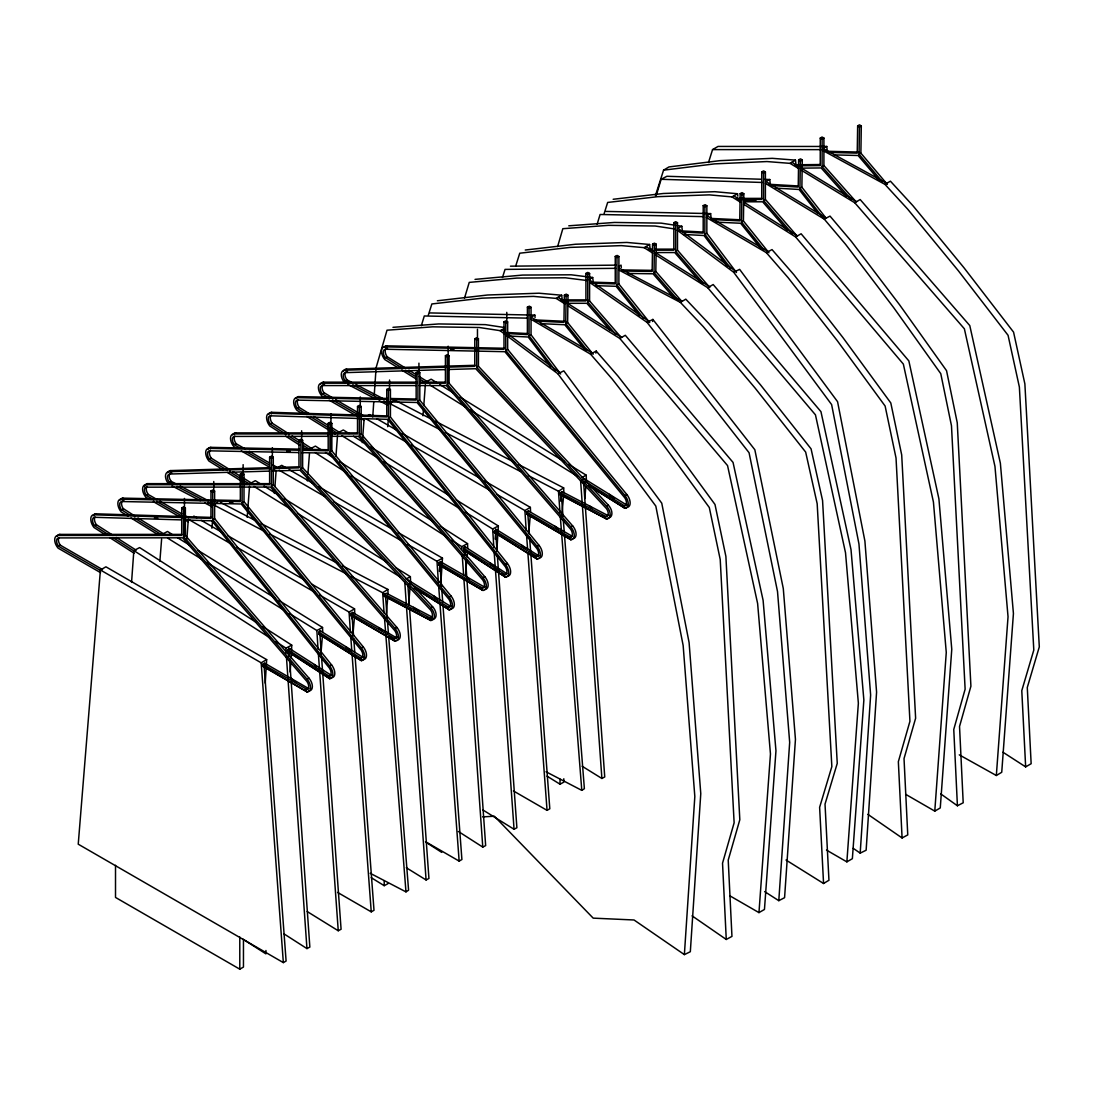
<?xml version="1.0" encoding="UTF-8"?>
<svg xmlns="http://www.w3.org/2000/svg" width="1094" height="1094" viewBox="0 0 1094 1094"><rect width="100%" height="100%" fill="white"/><g stroke="black" fill="none" stroke-linecap="round" stroke-linejoin="round"><path stroke-width="1.5" d="M560.661 373.998L531.041 334.805L531.055 307.305L529.387 306.156L527.404 307.113L527.39 334.614L506.946 333.533M555.615 370.907L529.058 335.762L529.072 308.262L527.404 307.113M620.763 336.952L589.584 300.946L589.598 273.445L587.765 272.392L585.933 273.445L585.919 300.946L562.207 300.946M615.594 334.149L587.751 301.999L587.765 274.498L589.598 273.445M649.727 322.607L618.889 284.016L618.903 256.529L617.166 255.408L615.252 256.42L615.238 283.907L593.18 283.223M643.559 318.286L616.975 285.014L616.975 257.528L615.252 256.42M709.787 287.476L677.487 250.184L677.501 222.697L675.668 221.631L673.836 222.697L673.822 250.184L655.197 250.198M703.497 283.401L675.654 251.251L675.668 223.75L677.501 222.697M736.467 272.502L706.847 233.295L706.861 205.795L705.192 204.66L703.21 205.617L703.196 233.118L682.752 232.037M730.395 268.044L704.864 234.253L704.878 206.766L703.21 205.617M796.569 235.442L765.39 199.436L765.403 171.949L763.571 170.883L761.739 171.936L761.725 199.436L738.012 199.45M792.521 233.925L763.557 200.489L763.571 173.002L765.403 171.949M855.617 201.241L823.905 165.55L823.905 138.049L822.045 137.01L820.254 138.09L820.24 165.591L796.432 165.837M851.556 199.764L822.1 166.63L822.114 139.129L823.905 138.049M593.139 354.278L567.608 322.484L568.018 295.243L566.254 294.108L564.354 295.12L563.943 322.374L535.157 321.034M586.986 349.998L565.707 323.496L566.131 296.255L564.354 295.12M681.384 300.891L655.812 271.449L656.25 244.194L654.376 243.114L652.585 244.194L652.147 271.449L623.402 271.025M678.485 300.686L654.007 272.529L654.444 245.275L656.25 244.194M768.945 252.769L743.414 220.974L743.824 193.734L742.06 192.612L740.173 193.624L739.749 220.865L712.659 219.607M763.858 249.815L741.513 222L741.937 194.759L740.173 193.624M825.888 217.938L801.875 187.224L802.285 159.984L800.548 158.835L798.634 159.833L798.223 187.074L771.256 185.515M822.92 217.597L799.946 188.223L800.357 160.982L798.634 159.833M887.357 184.435L860.882 153.16L861.306 125.919L859.487 124.825L857.655 125.878L857.217 153.133L828.185 152.394M882.215 181.577L859.05 154.227L859.474 126.972L861.306 125.919M255.859 622.13L139.622 547.588L133.851 550.597L131.553 582.405M249.541 486.256L247.176 517.284M337.513 435.549L335.954 456.348M425.347 384.76L423.788 405.559M265.24 683.162L266.662 659.627L105.913 566.815L100.416 569.988L78.235 844.185L283.346 962.611L286.095 961.024L264.119 666.027L263.203 666.561L263.107 664.386L264.939 663.333M276.112 471.008L274.922 486.639M364.015 420.26L362.264 442.673M557.872 373.751L563.82 370.866L661.761 503.185L689.097 642.575L700.775 793.642L690.328 951.725L684.379 954.611L694.827 796.528L683.148 645.46L655.812 506.071L557.872 373.751L500.04 330.648L479.391 327.516L432.704 326.832L387.016 330.197L376.104 367.693L374.244 394.866M733.677 272.242L739.626 269.37L837.566 401.689L864.903 541.079L876.581 692.146L866.133 850.229L860.185 853.115L870.633 695.018L858.954 543.964L831.618 404.575L733.677 272.242L677.2 230.15M372.739 416.951L373.779 401.662M764.638 891.596L778.791 900.677L789.677 742.375L777.519 591.553L749.062 452.725L647.101 322.415L589.707 282.443M729.821 895.795L758.962 912.615L770.463 753.985L757.622 603.532L727.551 465.593L619.806 338.456L567.759 305.691M826.476 850.093L846.865 861.867L858.366 703.223L845.525 552.785L815.454 414.845L707.709 287.708L655.662 254.943M905.627 794.299L934.782 811.119L946.269 652.475L933.428 502.037L903.357 364.097L795.611 236.947L743.564 204.181M959.274 754.846L996.333 775.509L1008.039 616.756L994.966 466.441L964.375 328.802L854.77 202.759L801.56 170.363M307.359 480.909L307.619 477.504M307.879 474.099L309.465 453.668M159.874 561.249L161.611 539.11M422.981 415.775L423.515 408.965M186.869 539.082L188.318 519.24L232.571 544.785M274.362 493.421L274.635 490.03M288.625 656.55L289.048 651.45L288.078 651.956L287.995 649.781L289.924 648.783M290.115 672.017L290.949 661.829M291.236 658.438L291.742 645.132L263.039 626.725M464.43 555.041L464.854 549.954L463.897 550.46L463.801 548.285L465.729 547.287M465.497 575.608L466.755 560.333M467.042 556.942L467.466 551.841M321.021 652.653L322.443 635.682M408.568 605.269L410.141 586.589M495.131 539.096L495.705 532.313L494.748 532.819L494.666 530.645L496.553 529.633M496.826 551.157L498.344 525.954L456.321 499.944M584.811 498.673L585.81 486.789M211.908 528.211L212.633 519.705M387.714 426.715L388.302 419.905M351.721 618.684L352.022 615.279L351.106 615.813L351.01 613.638L352.842 612.585L352.938 614.746M352.842 635.805L354.47 617.098M439.337 571.328L439.925 564.531L441.566 586.562M440.745 585.058L442.468 558.131L398.23 532.587M528.949 530.905L530.275 515.589M386.373 612.872L387.768 597.611M560.661 501.175L561.29 494.392L563.027 516.505M561.878 514.754L563.574 496.115M652.585 321.486L652.872 319.421L647.101 322.415M595.888 353.116L596.216 351.078L590.541 354.141L530.604 319.024M557.612 246.629L562.822 228.701L608.51 225.337L655.197 226.02L674.26 228.906M464.512 298.101L469.244 282.389L516.806 278.081L565.407 277.794L586.917 280.502M656.263 195.511L661.132 179.293L666.902 176.284L761.356 179.252M421.313 325.752L424.294 315.975L527.458 318.135M597.119 224.243L600.1 214.479L703.264 216.626M708.502 162.5L712.55 149.605L718.047 146.432L826.763 146.459L827.42 152.244M428.356 315.058L431.856 303.954L482.112 298.17L533.475 296.378L556.19 298.402L564.873 303.872M515.753 265.897L519.759 253.206L570.015 247.408L621.378 245.617L644.092 247.654L652.776 253.124M604.161 213.549L607.662 202.445L657.918 196.66L709.281 194.869L731.995 196.906L740.679 202.363M502.474 277.479L505.045 269.397L615.649 268.331M655.429 195.621L663.566 170.158L668.967 166.931L720.084 160.64L772.337 158.329L795.461 160.134L796.213 165.891M384.117 596.189L430.804 620.462L432.376 616.879M169.05 484.382A8.684 5.265 57.3 0 1 165.481 476.191A8.684 5.265 57.3 0 1 169.05 471.705L170.787 470.584L270.327 467.644M172.551 484.095L169.214 482.085A6.085 3.692 57.3 0 1 169.214 474.167L171.731 472.923M169.597 482.563L171.334 481.442L175.765 483.753M344.856 382.886A8.684 5.265 57.3 0 1 341.287 374.681A8.684 5.265 57.3 0 1 344.856 370.196L346.593 369.088L474.823 365.3M445.367 369.594L345.02 372.657A6.085 3.692 57.3 0 0 345.02 380.589L347.14 379.946L351.571 382.244M273.664 468.615L298.963 467.863L298.963 440.376L300.7 439.268L302.628 440.267L302.628 467.753L432.54 606.664A8.684 5.265 57.3 0 1 436.109 614.855A8.684 5.265 57.3 0 1 432.54 619.341M384.172 595.779L430.804 620.462A8.684 5.265 57.3 0 0 434.373 615.963A8.684 5.265 57.3 0 0 430.804 607.772L300.891 468.861L300.891 441.374L302.628 440.267M217.624 502.419L213.727 504.922L265.008 531.588M344.856 370.196L474.769 366.367L474.769 338.88L476.505 337.759L478.434 338.757L478.434 366.258L608.346 505.154A8.684 5.265 57.3 0 1 611.915 513.359A8.684 5.265 57.3 0 1 608.346 517.845L606.609 518.953L559.923 494.679M561.482 495.062L606.609 518.953A8.684 5.265 57.3 0 0 610.178 514.467A8.684 5.265 57.3 0 0 606.609 506.276L476.697 367.365L476.697 339.878L478.434 338.757M393.43 400.924L389.532 403.426L440.814 430.079M300.891 468.861L302.628 467.753M476.697 367.365L478.434 366.258M384.076 612.872L382.668 592.743L387.864 589.42L342.613 565.885M560.019 513.072L558.473 491.247L563.67 487.91L518.419 464.389M562.056 491.671L560.319 492.779L560.415 494.939M430.804 607.772L432.54 606.664M383.338 593.673L430.257 618.055L431.993 616.948L386.319 593.208L384.514 594.288L384.609 596.449L385.485 595.888L387.221 618.001M606.609 506.276L608.346 505.154M559.143 492.163L606.062 516.559L608.182 515.383A6.085 3.692 57.3 0 0 608.797 515.083M370.196 873.272L405.97 891.87L408.582 890.201L388.685 636.722M546.015 771.776L581.789 790.36L584.387 788.706L564.49 535.212M663.566 170.158L714.697 163.868L766.935 161.556L790.059 163.362L795.461 160.134M618.643 266.539L621.036 265.104L621.324 267.524M822.1 166.63L823.905 165.55M654.007 272.529L655.812 271.449M618.657 269.903L680.386 302.395L685.788 299.168L708.734 323.496L760.48 384.842L811.064 448.855L822.565 500.505L837.252 763.366L825.026 804.104L828.951 880.26L823.563 883.487L786.025 860.034M854.77 202.759L860.157 199.532L969.776 325.574L1000.367 463.213L1013.427 613.529L1001.735 772.282L996.333 775.509M100.58 572.668L58.091 548.135A8.684 5.019 60 0 1 54.7 539.834A8.684 5.019 60 0 1 58.091 535.458L59.924 534.392L181.85 534.392M148.934 499.083L145.994 497.387A8.684 5.019 60 0 1 142.603 489.086A8.684 5.019 60 0 1 145.994 484.697L147.827 483.644L269.753 483.644M236.837 448.335L233.897 446.639A8.684 5.019 60 0 1 230.506 438.338A8.684 5.019 60 0 1 233.897 433.949L235.73 432.896L357.656 432.896M324.74 397.573L321.8 395.891A8.684 5.019 60 0 1 318.409 387.577A8.684 5.019 60 0 1 321.8 383.201L323.633 382.148L416.773 382.148M328.132 397.423L321.951 393.594A6.085 3.514 60 0 1 321.951 385.662L324.535 384.514L323.783 384.609A6.085 3.514 60 0 0 323.783 392.527L332.863 398.038M262.492 664.031L307.004 689.466A6.085 3.514 60 0 0 307.004 681.548L182.63 537.81L58.242 537.92A6.085 3.514 60 0 0 58.242 545.838L60.444 545.263L102.521 569.564M350.395 613.283L394.907 638.718A6.085 3.514 60 0 0 394.907 630.787L270.533 487.062L146.145 487.172A6.085 3.514 60 0 0 146.145 495.09L148.346 494.515L157.057 499.548M327.94 436.315L234.048 436.424A6.085 3.514 60 0 0 234.048 444.342L236.263 443.767L244.96 448.8M322.333 394.072L324.166 393.019M58.091 535.458L181.713 535.445L181.713 507.958L183.546 506.905L185.378 507.958L185.378 535.445L308.987 678.184A8.684 5.019 60 0 1 312.378 686.499A8.684 5.019 60 0 1 308.987 690.875L307.154 691.928L262.929 666.396M244.208 484.697L269.616 484.697L269.616 457.21L271.449 456.157L273.281 457.21L273.281 484.697L396.89 627.436A8.684 5.019 60 0 1 400.281 635.737A8.684 5.019 60 0 1 396.89 640.127M233.897 433.949L357.519 433.949L357.519 406.462L359.352 405.395L361.184 406.462L361.184 433.949L484.792 576.688A8.684 5.019 60 0 1 488.184 584.989A8.684 5.019 60 0 1 484.792 589.379M420.014 383.201L445.422 383.201L445.422 355.714L447.255 354.647L449.087 355.714L449.087 383.201L572.695 525.941A8.684 5.019 60 0 1 576.087 534.241A8.684 5.019 60 0 1 572.695 538.617L570.863 539.684L526.638 514.153M181.713 507.958L183.546 509.025L185.378 507.958M269.616 457.21L271.449 458.263L273.281 457.21M357.519 406.462L359.352 407.515L361.184 406.462M445.422 355.714L447.255 356.767L449.087 355.714M556.19 298.402L561.687 295.23L562.425 301.014M644.092 247.654L649.59 244.482L650.328 250.266M731.995 196.906L737.493 193.734L737.807 196.154M826.763 146.459L823.112 148.579L886.755 183.3M277.602 467.699L281.719 465.319L286.136 467.876M366.873 416.158L369.622 414.571L372.575 416.267M587.751 301.999L589.584 300.946M675.654 251.251L677.487 250.184M763.557 200.489L765.39 199.436M262.998 665.986L307.154 691.928A8.684 5.019 60 0 0 310.546 687.552A8.684 5.019 60 0 0 307.154 679.251L183.546 536.511L185.378 535.445M350.832 615.649L395.057 641.18A8.684 5.019 60 0 0 398.448 636.804A8.684 5.019 60 0 0 395.057 628.489L271.449 485.763L273.281 484.697M438.735 564.901L482.96 590.432A8.684 5.019 60 0 0 486.351 586.042A8.684 5.019 60 0 0 482.96 577.741L359.352 435.002L361.184 433.949M526.72 513.729L570.863 539.684A8.684 5.019 60 0 0 574.268 535.294A8.684 5.019 60 0 0 570.863 526.993L447.255 384.254L449.087 383.201M859.05 154.227L860.882 153.16M822.756 150.439L884.923 184.353L890.42 181.18L912.97 205.74L963.841 267.592L1013.564 332.125L1024.873 383.885L1039.3 646.882L1027.28 687.497L1031.15 763.708L1025.652 766.88L1002.952 752.221M619.806 338.456L625.289 335.284L733.048 462.42L763.106 600.36L775.961 750.812L764.46 909.456L758.962 912.615M707.709 287.708L713.192 284.536L820.951 411.672L851.009 549.612L863.863 700.051L852.363 858.694L846.865 861.867M795.611 236.947L801.109 233.774L908.854 360.924L938.912 498.864L951.766 649.303L940.266 807.946L934.782 811.119M100.416 569.988L261.165 662.8L266.662 659.627M319.585 595.027L349.068 612.052L354.565 608.879L354.771 613.693M407.488 544.265L436.985 561.304L442.468 558.131M496.854 494.365L524.888 510.556L530.371 507.384L530.576 512.197M440.745 561.837L438.926 562.89L439.009 565.051M528.648 511.076L526.829 512.142L526.911 514.303L527.828 513.783M307.154 679.251L308.987 678.184M395.057 628.489L396.89 627.436M482.96 577.741L484.792 576.688M570.863 526.993L572.695 525.941M306.635 689.521L308.836 688.413M394.537 638.773L396.739 637.652M438.297 562.535L482.44 588.011L484.273 586.958L440.212 561.523M526.214 511.787L570.343 537.263L572.545 536.156M115.513 865.286L115.513 897.436L239.791 969.175L243.456 967.069L243.456 940.006M337.581 892.417L371.249 911.863L373.998 910.276L355.058 655.962M425.484 841.669L459.152 861.101L461.9 859.515L442.961 605.214M513.387 790.921L547.055 810.353L549.803 808.767L529.592 537.51M398.9 368.295L384.773 359.557A8.684 4.841 61.7 0 1 381.491 351.174A8.684 4.841 61.7 0 1 384.773 346.866L386.661 345.841L504.184 348.261M402.647 368.5L384.91 357.259A6.085 3.391 61.7 0 1 384.91 349.342L387.522 348.22M302.573 413.833L296.925 410.346A8.684 4.841 61.7 0 1 293.657 401.963A8.684 4.841 61.7 0 1 296.925 397.655L298.826 396.63L387.385 398.448M223.094 469.805L208.954 461.053A8.684 4.841 61.7 0 1 205.686 452.684A8.684 4.841 61.7 0 1 208.954 448.362L210.855 447.35L299.428 449.155M128.189 516.218L121.119 511.842A8.684 4.841 61.7 0 1 117.851 503.472A8.684 4.841 61.7 0 1 121.119 499.151L123.02 498.139L240.53 500.546M385.266 357.752L387.167 356.726L405.983 368.377M130.309 515.411L121.27 509.544A6.085 3.391 61.7 0 1 121.27 501.626L123.882 500.519L123.157 500.601A6.085 3.391 61.7 0 0 123.157 508.532L135.095 516.19M494.584 530.604L537.004 556.586A6.085 3.391 61.7 0 0 537.004 548.668L417.033 402.483L297.076 400.117A6.085 3.391 61.7 0 0 297.076 408.048L299.318 407.515L309.452 413.792M298.402 452.56L209.104 450.837A6.085 3.391 61.7 0 0 209.104 458.755L211.361 458.236L230.178 469.873M121.625 510.036L123.513 509.025M384.773 346.866L503.992 349.314L503.992 321.814L505.893 320.802L507.657 321.896L507.657 349.383L626.876 494.57A8.684 4.841 61.7 0 1 630.158 502.939A8.684 4.841 61.7 0 1 626.876 507.26L624.989 508.272L588.654 485.777M741.937 194.759L743.824 193.734M503.992 321.814L505.756 322.908L507.657 321.896M711.264 219.402L710.635 213.603L706.847 215.641L768.234 251.62M390.599 399.57L416.158 400.103L416.158 372.603L418.045 371.591L419.809 372.685L419.809 400.172L539.041 545.359A8.684 4.841 61.7 0 1 542.309 553.728A8.684 4.841 61.7 0 1 539.041 558.049M416.158 372.603L417.922 373.697L419.809 372.685M302.641 450.29L328.186 450.81L328.186 423.323L330.073 422.298L331.851 423.392L331.851 450.878L451.07 596.066A8.684 4.841 61.7 0 1 454.352 604.435A8.684 4.841 61.7 0 1 451.07 608.756L449.183 609.782L414.298 588.175M566.131 296.255L568.018 295.243M328.186 423.323L329.95 424.417L331.851 423.392M535.089 317.533L534.829 315.113L531.041 317.151L592.428 353.13M121.119 499.151L240.338 501.599L240.338 474.112L242.239 473.087L244.003 474.181L244.003 501.667L363.235 646.855A8.684 4.841 61.7 0 1 366.504 655.224A8.684 4.841 61.7 0 1 363.235 659.545L361.335 660.571L319.188 634.465M240.338 474.112L242.116 475.206L244.003 474.181M425.457 382.244L431.145 379.18L436.93 382.763M337.622 433.033L343.297 429.969L349.095 433.552M249.651 483.739L255.34 480.676L261.124 484.273M741.513 222L743.414 220.974M161.816 534.528L167.491 531.465L171.84 534.159M593.317 488.321L624.989 508.272A8.684 4.841 61.7 0 0 628.257 503.965A8.684 4.841 61.7 0 0 624.989 495.582L505.756 350.408L507.657 349.383M493.544 532.067L537.14 559.061A8.684 4.841 61.7 0 0 540.422 554.754A8.684 4.841 61.7 0 0 537.14 546.371L417.922 401.197L419.809 400.172M565.707 323.496L567.608 322.484M416.076 588.914L449.183 609.782A8.684 4.841 61.7 0 0 452.451 605.461A8.684 4.841 61.7 0 0 449.183 597.092L329.95 451.904L331.851 450.878M319.598 634.26L361.335 660.571A8.684 4.841 61.7 0 0 364.617 656.25A8.684 4.841 61.7 0 0 361.335 647.88L242.116 502.693L244.003 501.667M706.423 217.528L766.347 252.646L772.022 249.582L793.779 274.594L842.845 337.458L890.803 402.961L901.702 454.954L915.623 718.238L904.027 758.607L907.76 834.9L902.085 837.963L867.87 814.346M581.926 477.463L586.193 475.179L586.384 479.992M582.5 479.856L584.401 478.844M465.128 511.978L492.669 529.017L498.344 525.954M406.12 578.972L410.373 576.675L410.578 581.488M289.322 613.474L316.863 630.527L322.539 627.464L322.73 632.277M321.349 654.185L319.886 633.809L318.942 634.315L318.86 632.154L320.747 631.129M624.989 495.582L626.876 494.57M537.14 546.371L539.041 545.359M449.183 597.092L451.07 596.066M585.317 481.606L624.483 505.852L626.739 504.785A6.085 3.391 61.7 0 0 627.3 504.512M361.335 647.88L363.235 646.855M536.634 556.641L538.891 555.574M409.512 583.102L448.677 607.348L450.933 606.281A6.085 3.391 61.7 0 0 451.494 606.021M318.778 632.1L360.829 658.137L362.729 657.125L319.817 630.554M547.014 776.138L560.019 784.193L563.807 782.155L563.807 778.764M371.208 877.648L384.213 885.689L388.001 883.651M582.131 766.238L601.891 778.477L604.736 776.945L583.54 481.524M482.987 810.025L514.057 829.266L516.888 827.734L497.401 556.08M406.312 867.733L426.086 879.973L428.93 878.455L409.566 608.483M307.182 911.534L338.251 930.762L341.082 929.23L321.595 657.576M692.051 915.842L726.266 939.459L731.954 936.396L728.221 860.116L739.817 819.734L725.896 556.449L714.984 504.457L667.039 438.954L617.973 376.09L596.216 351.078M281.267 433.361L269.794 426.004A8.684 4.745 62.5 0 1 266.58 417.593A8.684 4.745 62.5 0 1 269.794 413.313L271.722 412.315L387.002 415.898M105.462 534.857L93.988 527.499A8.684 4.745 62.5 0 1 90.775 519.103A8.684 4.745 62.5 0 1 93.988 514.809L95.916 513.811L211.197 517.394M463.418 548.039L505.346 574.651A6.085 3.323 62.5 0 0 505.346 566.733L387.645 419.344L269.945 415.788A6.085 3.323 62.5 0 0 269.945 423.706L272.215 423.2L289.254 434.127M181.317 519.896L94.139 517.284A6.085 3.323 62.5 0 0 94.139 525.216L96.409 524.71L112.026 534.72M770.408 185.31L769.793 179.512L765.937 181.522L826.175 218.103M593.386 283.291L592.688 277.493L588.832 279.503L649.029 321.417M269.794 413.313L386.77 416.951L386.77 389.464L388.698 388.452L390.435 389.573L390.435 417.06L507.411 563.437A8.684 4.745 62.5 0 1 510.624 571.834A8.684 4.745 62.5 0 1 507.411 576.128L505.483 577.126L463.829 550.405M386.77 389.464L388.507 390.572L390.435 389.573M93.988 514.809L210.964 518.447L210.964 490.96L212.892 489.962L214.629 491.069L214.629 518.556L331.605 664.933A8.684 4.745 62.5 0 1 334.819 673.343A8.684 4.745 62.5 0 1 331.605 677.624L329.677 678.622L286.587 650.998M210.964 490.96L212.701 492.068L214.629 491.069M309.657 449.101L315.428 446.092L321.171 449.771M464.239 550.2L505.483 577.126A8.684 4.745 62.5 0 0 508.696 572.832A8.684 4.745 62.5 0 0 505.483 564.436L388.507 418.058L390.435 417.06M288.433 651.696L329.677 678.622A8.684 4.745 62.5 0 0 332.891 674.342A8.684 4.745 62.5 0 0 329.677 665.931L212.701 519.568L214.629 518.556M765.444 183.395L824.247 219.115L830.018 216.106L851.364 241.336L899.5 304.679L946.542 370.675L957.25 422.763L970.911 686.198L959.534 726.457L963.199 802.777L957.414 805.772L940.813 793.929M451.726 540.19L461.777 546.631L467.548 543.636L467.74 548.45M275.92 641.699L285.972 648.14L291.742 645.132M505.483 564.436L507.411 563.437M329.677 665.931L331.605 664.933M504.99 574.692L506.919 573.694L464.403 546.426M287.613 649.535L329.185 676.188L331.455 675.148A6.085 3.323 62.5 0 0 332.015 674.889M458.427 831.495L482.769 847.098L485.654 845.594L465.565 560.142M284.043 933.907L306.949 948.594L309.848 947.089L291.195 682.041M778.791 900.677L784.576 897.682L795.447 739.38L783.29 588.545L754.833 449.73L652.872 319.421M800.357 160.982L802.285 159.984M616.975 257.528L618.903 256.529M799.946 188.223L801.875 187.224M616.975 285.014L618.889 284.016M682.478 232.065L681.808 226.253L677.842 228.181L735.66 271.285M500.04 330.648L504.676 328.405M704.878 206.766L706.861 205.795M529.072 308.262L531.055 307.305M704.864 234.253L706.847 233.295M529.058 335.762L531.041 334.805M347.536 371.427L346.743 371.55A6.085 3.692 57.3 0 0 346.128 371.851M606.062 516.559L606.459 516.491A6.085 3.692 57.3 0 0 606.459 508.573L475.74 368.705L448.731 369.498M430.257 618.055L430.653 618.001A6.085 3.692 57.3 0 0 430.653 610.069L299.934 470.201L272.926 470.994M570.343 537.263L570.712 537.209A6.085 3.514 60 0 0 570.712 529.291L446.338 385.567L419.234 385.567M482.44 588.011L482.81 587.957A6.085 3.514 60 0 0 482.81 580.039L358.435 436.315L331.332 436.315M624.483 505.852L624.838 505.797A6.085 3.391 61.7 0 0 624.838 497.879L504.881 351.694L385.635 349.246M448.677 607.348L449.032 607.307A6.085 3.391 61.7 0 0 449.032 599.389L329.075 453.189L301.807 452.629M360.829 658.137L361.198 658.096A6.085 3.391 61.7 0 0 361.198 650.164L241.227 503.978L121.981 501.531M329.185 676.188L329.54 676.147A6.085 3.323 62.5 0 0 329.54 668.229L211.839 520.84L184.708 519.992M613.16 199.272L663.415 193.488L714.779 191.696L737.493 193.734M525.257 250.034L575.512 244.235L626.862 242.444L649.59 244.482M437.354 300.782L487.609 294.997L538.959 293.206L561.687 295.23M475.028 279.38L522.576 275.073L571.177 274.799L592.688 277.493M568.771 225.815L614.459 222.451L661.145 223.135L673.863 225.049M392.965 327.325L438.653 323.947L485.339 324.631L504.402 327.516M482.604 816.876L494.351 816.233L593.194 918.139L634.041 919.986L684.379 954.611M273.705 467.548L299.018 466.81M169.05 471.705L270.286 468.711M169.994 474.03L269.548 471.104M794.832 164.797L820.336 164.524M800.767 168.148L821.17 167.943L846.1 195.99M510.447 266.17L615.936 265.145M712.55 149.605L821.279 149.632M736.453 198.383L761.862 198.383M744.139 200.749L756.009 200.749M744.002 201.802L762.641 201.802L787.147 230.096M648.551 249.145L651.942 249.145M655.333 249.131L673.959 249.131M656.099 252.564L674.738 252.55L701.473 283.428M560.648 299.893L587.751 299.879M566.501 303.312L586.835 303.298L610.233 330.32M420.164 382.148L445.559 382.148M321.8 383.201L416.636 383.201M322.703 385.567L415.857 385.567M145.994 484.697L240.83 484.697M621.816 269.903L652.256 270.355M627.683 273.432L653.05 273.801L674.191 298.129M450.55 349.519L453.955 349.588M390.79 398.517L416.349 399.036M296.925 397.655L387.194 399.501M393.375 400.937L396.78 401.006M302.833 449.237L328.378 449.757M208.954 448.362L299.236 450.222M286.669 451.261L290.074 451.33M229.494 502.679L232.899 502.748M605.775 211.415L710.635 213.603M429.969 312.925L534.829 315.113M824.89 151.218L859.05 152.066M834.189 154.897L858.106 155.498L879.07 180.25M764.733 179.361L769.793 179.512M661.132 179.293L762.327 182.466M591.717 282.129L615.457 282.854M595.738 285.671L616.1 286.3L639.498 315.578M154.418 517.995L157.81 518.105M711.155 218.431L739.954 219.771M715.202 222.068L740.611 223.258L760.822 248.434M533.653 319.858L565.844 321.349M541.079 323.646L564.805 324.754L585.016 349.93M679.634 230.807L703.483 232.065M683.586 234.444L704.03 235.525L727.524 266.621M507.233 332.494L527.664 333.561M509.476 336.036L528.224 337.02L550.692 366.763M768.125 184.23L798.456 185.966M775.455 188.1L799.058 189.467L817.847 213.508M677.036 225.542L681.808 226.253M474.769 338.88L476.697 339.878M397.751 401.662L430.927 418.906M435.453 421.258L515.411 462.817M355.988 384.541L384.021 399.119M386.975 400.65L391.406 402.961M562.125 491.698L607.799 515.452M445.34 432.431L520.771 471.651M528.306 475.562L558.473 491.247M345.403 381.054L348.357 382.585M352.788 384.897L379.344 398.695M383.775 400.992L388.192 403.303M347.837 384.432L374.654 398.38M379.126 400.705L388.069 405.354M298.963 440.376L300.891 441.374M220.427 502.378L255.121 520.416M261.151 523.547L338.087 563.533M180.182 486.051L208.216 500.628M269.534 533.94L347.974 574.719M350.996 576.278L382.668 592.743M176.982 486.392L203.539 500.204M207.956 502.502L212.386 504.799M172.031 485.941L200.339 500.655M204.81 502.98L212.263 506.85M618.944 268.044L682.191 301.315M820.254 138.09L822.114 139.129M761.739 171.936L763.571 173.002M673.836 222.697L675.668 223.75M652.585 244.194L654.444 245.275M585.933 273.445L587.765 274.498M376.992 418.824L396.165 429.887M402.072 433.306L480.239 478.434M484.656 480.977L530.371 507.384M335.762 399.72L364.781 416.472M528.115 510.761L572.176 536.21M365.601 418.592L406.9 442.427M411.317 444.984L489.483 490.112M332.48 399.939L358.6 415.009M329.13 400.117L355.509 415.337M361.362 418.728L364.288 420.411M289.089 469.572L314.169 484.054M318.586 486.611L392.322 529.181M249.309 451.302L269.616 463.036M272.529 464.704L278.327 468.054M279.175 470.188L324.891 496.594M333.738 501.695L403.057 541.721M234.431 444.82L240.229 448.171M246.027 451.521L269.247 464.923M241.227 450.865L269.069 466.933M273.459 469.476L276.385 471.172M193.816 516.067L196.77 517.777M201.187 520.32L223.313 533.093M227.73 535.65L304.419 579.929M311.804 584.182L354.565 608.879M159.956 501.216L181.713 513.783M184.612 515.452L187.525 517.134M352.295 612.271L396.37 637.706M236.988 547.342L315.154 592.469M146.528 495.582L153.775 499.767M156.674 501.435L182.794 516.518M153.324 501.613L179.69 516.847M184.093 519.376L188.483 521.92M264.392 663.019L308.467 688.454M58.625 546.33L100.689 570.617M440.28 565.352L482.96 590.432L480.457 588.34M350.914 615.238L395.057 641.18L390.052 636.995M857.655 125.878L859.474 126.972M791.851 162.281L799.044 166.657M801.916 168.408L856.561 201.679M790.059 163.362L798.688 168.613M439.829 384.568L452.875 392.637M460.123 397.122L564.449 461.709M568.798 464.403L586.193 475.179M408.882 370.169L416.117 374.654M419.002 376.445L427.699 381.82M583.458 478.256L626.37 504.826M429.805 384.924L466.03 407.365M470.379 410.045L577.605 476.437M405.532 370.292L415.665 376.568M420.014 379.249L424.349 381.943M401.73 370.046L415.857 378.797M353.444 436.246L366.49 444.328M370.825 447.008L449.073 495.459M313.8 416.472L328.268 425.443M331.167 427.234L339.851 432.609M495.623 529.045L538.535 555.615M341.971 435.713L379.645 459.042M383.98 461.736L459.33 508.382M297.431 408.541L306.115 413.915M310.464 416.595L337.964 433.634M306.812 416.458L335.079 433.962M264.023 486.064L278.519 495.035M284.317 498.618L387.194 562.316M395.891 567.704L410.373 576.675M233.063 471.678L251.88 483.316M407.652 579.765L450.564 606.336M253.999 486.433L291.674 509.763M297.472 513.346L400.349 577.044M209.46 459.248L226.827 470.01M229.726 471.801L249.993 484.341M227.333 472.43L245.699 483.794M177.638 537.756L190.684 545.824M197.918 550.309L274.717 597.857M279.066 600.551L322.539 627.464M137.994 517.982L164.045 534.104M167.601 538.111L202.39 559.649M206.725 562.343L283.524 609.891M134.644 518.105L160.709 534.228M131.006 517.968L157.864 534.583M733.828 195.853L739.612 199.491M743.947 202.226L797.444 235.894M645.925 246.601L653.159 251.155M656.044 252.974L709.541 286.642M558.022 297.349L621.638 337.39M495.404 532.751L537.14 559.061L532.354 554.767M325.479 452.533L332.644 457.142M339.824 461.736L433.101 521.551M440.28 526.146L467.548 543.636M292.098 435.945L299.195 440.499M302.04 442.318L311.981 448.704M315.4 452.779L346.962 473.018M351.27 475.781L447.419 537.428M270.286 424.198L285.917 434.222M288.748 436.041L298.689 442.414M302.956 445.149L310.053 449.702M285.575 436.109L299.92 445.313M302.778 447.145L307.086 449.907M116.292 537.455L136.176 550.2M288.597 647.935L331.099 675.189M133.851 550.597L270.177 638.007M94.481 525.708L108.689 534.816M112.942 537.537L134.247 551.198M109.769 537.619L134.152 553.249M425.963 842.271L441.744 852.39M242.991 939.172L265.938 953.886L265.938 950.508M853.197 848.301L860.185 853.115M502.023 329.677L504.717 331.687M507.411 333.697L559.854 372.794M589.324 505.838L591.991 507.862M602.63 515.93L606.609 518.953M413.518 607.348L418.838 611.382M426.81 617.426L430.804 620.462M554.603 526.064L558.35 529.209M567.116 536.539L570.863 539.684M466.7 576.812L469.203 578.904M378.797 627.559L382.544 630.705M290.895 678.307L295.9 682.506M304.652 689.835L307.154 691.928M609.426 494.338L614.213 498.618M622.595 506.125L624.989 508.272M521.578 545.127L525.175 548.34M433.621 595.833L437.203 599.047M445.586 606.555L449.183 609.782M345.772 646.622L350.559 650.916M358.941 658.424L361.335 660.571M490.29 563.027L493.791 566.282M501.968 573.871L505.483 577.126M314.47 664.523L316.809 666.697M326.162 675.367L329.677 678.622M680.386 302.395L703.333 326.723L755.092 388.069L805.663 452.082L817.177 503.732L831.85 766.593L819.625 807.317L823.563 883.487M884.923 184.353L907.473 208.913L958.344 270.765L1008.066 335.297L1019.376 387.057L1033.803 650.055L1021.782 690.67L1025.652 766.88M766.347 252.646L788.09 277.657L837.156 340.507L885.114 406.024L896.027 458.003L909.934 721.302L898.352 761.67L902.085 837.963M590.541 354.141L612.284 379.153L661.35 442.017L709.309 507.52L720.221 559.513L734.129 822.797L722.532 863.18L726.266 939.459M824.247 219.115L845.58 244.331L893.73 307.688L940.772 373.669L951.479 425.771L965.127 689.193L953.763 729.452L957.414 805.772M347.14 379.946L346.743 379.468A6.085 3.692 57.3 0 1 345.636 372.316M171.334 481.442L170.938 480.977A6.085 3.692 57.3 0 1 170.938 473.046M236.263 443.767L235.88 443.289A6.085 3.514 60 0 1 234.813 436.096M148.346 494.515L147.977 494.037A6.085 3.514 60 0 1 147.389 486.392M60.444 545.263L60.074 544.785A6.085 3.514 60 0 1 59.008 537.605M387.167 356.726L386.811 356.234A6.085 3.391 61.7 0 1 386.811 348.316M299.318 407.515L298.963 407.023A6.085 3.391 61.7 0 1 297.937 399.816M211.361 458.236L210.992 457.743A6.085 3.391 61.7 0 1 210.431 450.085M272.215 423.2L271.859 422.708A6.085 3.323 62.5 0 1 271.312 415.05M96.409 524.71L96.053 524.204A6.085 3.323 62.5 0 1 95.055 516.997M563.287 519.91L564.231 531.821M560.292 516.464L581.789 790.36M387.481 621.406L388.411 633.317M384.35 616.264L385.553 631.58M385.813 634.985L405.97 891.87M527.951 515.479L529.346 534.118M526.214 530.617L524.888 510.556M526.474 534.009L527.609 549.27M527.855 552.661L547.055 810.353M441.826 589.953L442.701 601.823M438.448 583.061L436.985 561.304M438.694 586.452L439.706 600.018M439.952 603.409L459.152 861.101M352.022 615.279L353.54 635.628M353.786 639.019L354.798 652.571M350.408 632.127L349.068 612.052M350.668 635.518L351.803 650.766M352.049 654.157L371.249 911.863M283.346 962.611L261.165 662.8M601.891 778.477L580.613 480.881M495.705 532.313L497.045 550.979M493.832 547.424L492.669 529.017M494.201 552.511L514.057 829.266M464.854 549.954L465.21 555.055M462.201 554.849L463.637 575.239M463.883 578.644L482.769 847.098M407.857 584.716L409.32 605.091M406.353 604.927L404.807 582.377M406.599 608.319L426.086 879.973M318.026 648.92L316.863 630.527M318.272 652.311L338.251 930.762M289.048 651.45L289.404 656.55M289.65 659.956L290.963 678.636M286.396 656.359L306.949 948.594M563.67 487.91L563.889 492.724M387.864 589.42L388.083 594.22M461.777 546.631L461.887 549.284M285.972 648.14L286.163 652.954M560.019 779.119L560.019 784.193M506.768 312.364L506.768 322.169M505.756 322.908L505.756 350.408M477.463 329.28L477.463 339.085M448.171 346.196L448.171 382.148M447.255 356.767L447.255 384.254M418.934 363.153L418.934 372.945M417.922 373.697L417.922 401.197M389.56 380.028L389.56 389.833M388.507 390.572L388.507 418.058M384.213 880.615L384.213 885.689M360.268 396.944L360.268 406.749M359.352 407.515L359.352 435.002M330.962 413.86L330.962 449.812M329.95 424.417L329.95 451.904M301.657 430.776L301.657 440.581M272.365 447.692L272.365 457.497M271.449 458.263L271.449 485.763M243.128 464.649L243.128 474.454M242.116 475.206L242.116 502.693M239.791 937.038L239.791 969.175M213.754 481.524L213.754 491.329M212.701 492.068L212.701 519.568M184.462 498.44L184.462 534.392M183.546 509.025L183.546 536.511M56.943 536.457A8.684 5.019 60 0 1 59.924 534.392M93.099 515.794A8.684 4.745 62.5 0 1 95.916 513.811M120.135 500.136A8.684 4.841 61.7 0 1 123.02 498.139M363.646 656.81A6.085 3.391 61.7 0 1 363.085 657.07M167.655 472.745A8.684 5.265 57.3 0 1 170.787 470.584M207.983 449.347A8.684 4.841 61.7 0 1 210.855 447.35M144.545 486.789A8.684 5.019 60 0 1 144.846 485.709M145.352 484.833A8.684 5.019 60 0 1 147.827 483.644M397.806 636.927A6.085 3.514 60 0 1 397.327 637.378M232.748 434.961A8.684 5.019 60 0 1 235.73 432.896M485.23 586.63A6.085 3.514 60 0 1 484.642 586.904M268.905 414.284A8.684 4.745 62.5 0 1 271.722 412.315M295.941 398.64A8.684 4.841 61.7 0 1 298.826 396.63M343.461 371.249A8.684 5.265 57.3 0 1 346.593 369.088M384.267 346.976A8.684 4.841 61.7 0 1 386.661 345.841M320.651 384.213A8.684 5.019 60 0 1 323.633 382.148"/></g></svg>
